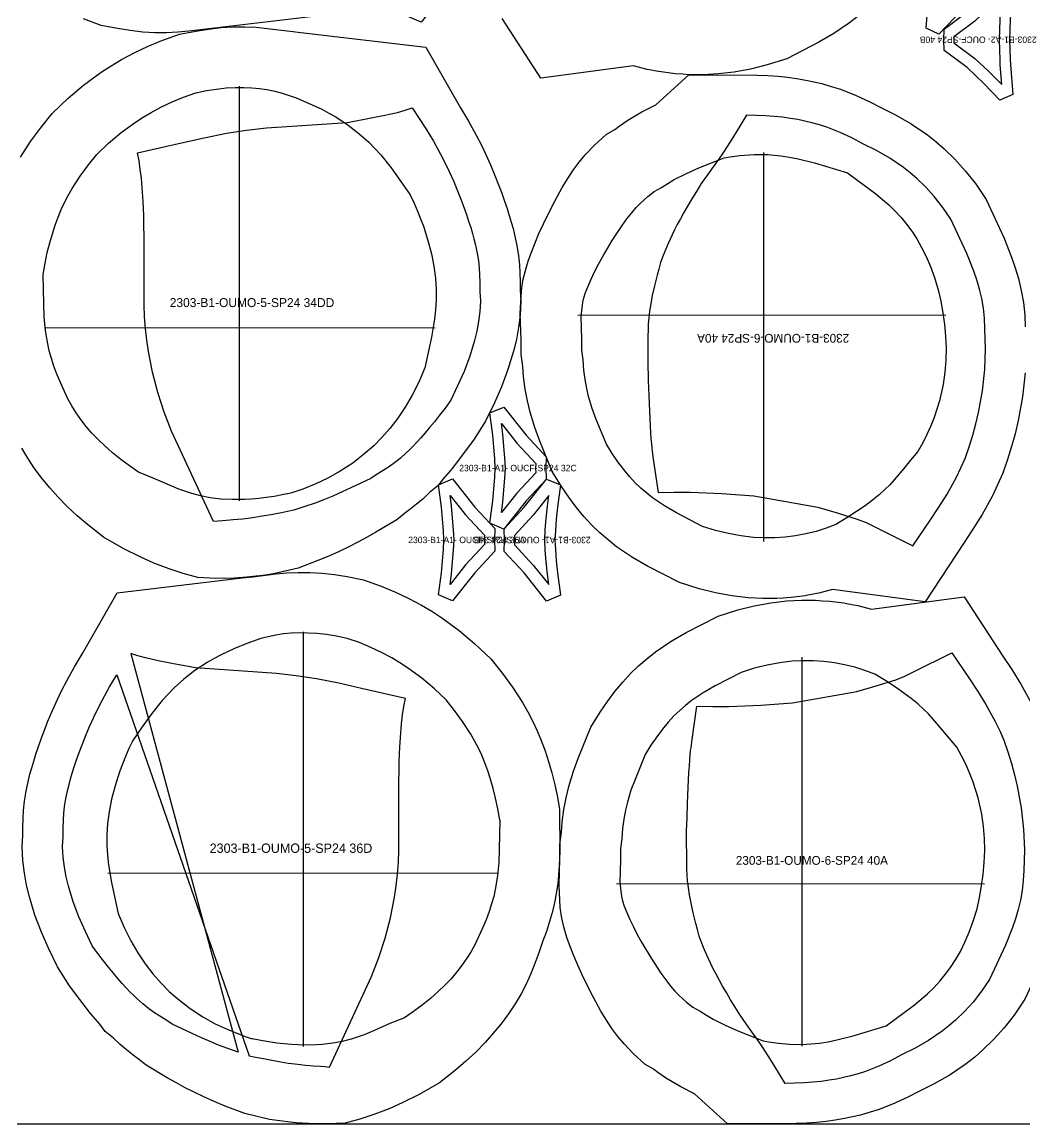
# Model space of a CAD drawing. Header units: centimetres. Extents: x 0 to 378, y 0 to 141.
# Drawn here: x 228.1 to 277.8, y 0 to 54.6 of the extents above; entities that cross this region are included whole.
import ezdxf
from ezdxf.enums import TextEntityAlignment as Align

# ---------------------------------------------------------------- set-up
doc = ezdxf.new("R2010")
doc.units = ezdxf.units.CM

msp = doc.modelspace()

# ---------------------------------------------------------------- linework, layer by layer
at = {"layer": 'T001L001'}
for points in [[(0, 0), (377.680214, 0), (377.680214, 136.999978), (0, 136.999978), (0, 0)], [(249.989336, 57.612279), (250.009656, 57.050939), (249.019056, 55.984139), (247.911616, 54.592219), (247.220736, 54.884319), (247.365516, 55.986679), (247.423936, 56.583579), (247.472196, 57.144919), (247.492516, 57.612279), (247.472196, 58.079639), (247.423936, 58.643519), (247.365516, 59.240419), (247.220736, 60.342779), (247.911616, 60.634879), (249.019056, 59.242959), (250.009656, 58.176159), (249.989336, 57.612279)], [(276.331676, 56.987439), (276.318976, 56.454039), (275.175976, 55.605679), (274.347936, 54.815739), (273.545296, 53.995319), (272.915376, 54.282339), (273.032216, 55.768239), (273.039836, 56.004459), (273.070316, 56.987439), (273.039836, 57.970419), (273.032216, 58.206639), (272.915376, 59.692539), (273.545296, 59.977019), (274.347936, 59.159139), (275.175976, 58.369199), (276.318976, 57.518299), (276.331676, 56.987439)], [(273.791676, 53.715919), (273.804376, 54.246779), (274.947376, 55.097679), (275.775416, 55.887619), (276.575516, 56.705499), (277.205436, 56.421019), (277.088596, 54.935119), (277.083516, 54.698899), (277.053036, 53.715919), (277.083516, 52.732939), (277.088596, 52.496719), (277.205436, 51.010819), (276.575516, 50.723799), (275.775416, 51.544219), (274.947376, 52.334159), (273.804376, 53.185059), (273.791676, 53.715919)], [(276.552656, 53.715919), (276.583136, 54.714139), (276.590756, 54.960519), (276.666956, 55.940959), (276.014176, 55.280559), (275.338536, 54.640479), (274.294596, 53.865779), (274.292056, 53.715919)], [(244.266716, 55.069739), (238.084356, 54.335679), (237.550956, 54.272179), (236.402876, 54.135019), (235.861856, 54.084219), (235.300516, 54.058819), (234.952536, 54.061359), (234.721396, 54.063899), (234.124496, 54.099459), (233.507276, 54.168039), (232.872277, 54.267099), (232.059477, 54.429659), (231.188257, 54.744619)], [(269.554956, 54.884319), (269.128236, 54.546499), (268.350996, 54.018179), (267.599156, 53.588919), (266.016736, 52.771039), (265.038836, 52.466239), (264.228576, 52.263039), (263.418316, 52.115719), (262.613136, 52.019199), (261.896856, 51.981099), (261.190736, 51.983639), (260.873236, 52.006499), (260.489696, 52.031899), (259.796276, 52.118259), (259.659116, 52.143659), (259.468616, 52.181759), (259.316216, 52.209699), (259.107936, 52.247799), (258.432296, 52.420519), (253.842516, 51.813459), (251.917196, 54.762399)], [(228.066597, 47.904399), (228.564437, 48.671479), (229.059737, 49.342039), (229.636317, 50.065939), (230.426257, 50.820319), (231.195877, 51.470559), (232.062017, 52.103019), (232.562397, 52.430679), (233.067856, 52.730399), (233.697776, 53.065679), (234.363256, 53.383179), (235.064296, 53.672739), (235.938056, 53.985159), (236.748316, 54.147719), (237.383316, 54.246779), (238.000536, 54.315359), (238.599976, 54.350919), (238.828576, 54.353459), (239.179096, 54.355999), (239.740436, 54.333139), (240.281456, 54.279799), (241.429536, 54.145179), (241.960396, 54.081679), (248.145296, 53.345079), (249.859796, 50.342799), (250.256036, 49.682399), (250.637036, 48.991519), (250.878336, 48.519079), (251.114556, 48.031399), (251.343156, 47.518319), (251.566676, 46.982379), (251.744476, 46.530259), (251.899416, 46.113699), (252.039116, 45.722539), (252.163576, 45.354239), (252.275336, 45.006259), (252.374396, 44.676059), (252.460756, 44.363639), (252.536956, 44.056299), (252.653796, 43.517819), (252.732536, 43.017439), (252.780796, 42.565319), (252.803656, 42.161459), (252.811276, 41.722039), (252.816356, 41.325799), (252.851916, 40.772079), (252.808736, 40.073579), (252.735076, 39.458899), (252.628396, 38.867079), (252.491236, 38.282879), (252.211836, 37.378639), (251.884176, 36.522659), (251.536196, 35.730179), (251.101856, 34.813239), (250.499876, 33.875979), (249.996956, 33.1978), (249.458476, 32.49676), (249.003816, 31.9659), (248.729496, 31.61284), (248.318016, 31.2801), (247.987816, 30.9626), (247.680476, 30.70098), (247.350276, 30.4419), (247.088656, 30.24124), (246.710196, 29.93644), (245.658636, 29.32176), (245.234456, 29.07538), (244.769636, 28.82138), (244.332756, 28.59532), (243.857776, 28.36672), (243.339616, 28.13558), (242.796056, 27.91206), (241.813076, 27.53868), (240.591336, 27.2542), (240.088416, 27.18054), (239.575336, 27.11704), (239.278156, 27.09418), (238.660936, 27.04338), (237.741456, 27.02814), (236.849916, 27.07132), (236.120936, 27.26436), (235.427516, 27.4955), (234.670596, 27.77744), (233.994956, 28.0924), (233.192316, 28.49372), (232.176317, 29.0703), (231.386377, 29.69768), (230.878377, 30.13456), (230.388157, 30.59176), (229.920797, 31.06928), (229.514397, 31.5214), (229.130857, 31.9913), (228.770177, 32.47898), (228.434897, 32.9819), (228.140257, 33.479739)], [(274.292056, 53.715919), (274.294596, 53.566059), (275.338536, 52.791359), (276.014176, 52.151279), (276.666956, 51.490879), (276.590756, 52.468779), (276.583136, 52.717699), (276.552656, 53.715919)], [(259.534656, 50.492659), (261.170416, 51.983639), (264.558776, 51.968399), (265.074396, 51.948079), (265.569696, 51.909979), (266.047216, 51.861719), (266.501876, 51.798219), (266.956536, 51.719479), (267.749016, 51.541679), (268.221456, 51.407059), (268.671036, 51.259739), (269.448276, 50.957479), (270.123916, 50.642519), (270.710656, 50.337719), (271.404076, 49.992279), (272.183856, 49.545239), (272.981416, 49.004219), (273.405596, 48.671479), (273.814536, 48.318419), (274.340316, 47.805339), (274.858476, 47.228759), (275.356316, 46.591219), (275.884636, 45.808899), (276.763476, 43.916599), (277.152096, 42.951399), (277.332436, 42.420539), (277.492456, 41.882059), (277.629616, 41.300399), (277.738836, 40.695879), (277.807416, 40.068499), (277.830276, 39.486839)], [(229.191817, 42.092879), (229.288337, 42.646599), (229.397557, 43.167299), (229.519477, 43.652439), (229.649017, 44.104559), (229.786177, 44.528739), (229.933497, 44.927519), (230.088437, 45.298359), (230.250997, 45.646339), (230.436417, 46.007019), (230.629457, 46.342299), (231.030777, 46.962059), (231.439717, 47.513239), (231.856277, 48.036479), (232.432857, 48.587659), (233.055156, 49.113439), (233.763816, 49.634139), (234.144816, 49.880519), (234.541056, 50.116739), (235.046516, 50.385979), (235.582456, 50.639979), (236.146336, 50.873659), (236.745776, 51.087019), (237.276636, 51.193699), (237.779556, 51.272439), (238.254536, 51.325779), (238.704116, 51.353719), (239.128296, 51.356259), (239.532156, 51.338479), (239.913156, 51.302919), (240.276376, 51.247039), (240.662456, 51.168299), (241.028216, 51.071779), (241.719096, 50.835559), (242.366796, 50.563779), (242.991636, 50.269139), (243.347236, 50.081179), (243.682516, 49.890679), (244.292116, 49.489359)], [(238.914936, 30.86862), (238.914936, 51.414679)], [(233.862876, 48.112679), (236.039656, 48.610519), (237.162336, 48.859439), (238.274856, 49.080419), (239.267996, 49.237899), (240.245896, 49.344579), (244.259096, 49.618899), (245.442736, 49.842419), (246.113296, 49.971959), (246.743216, 50.114199), (247.126756, 50.220879), (247.469656, 50.340259)], [(247.469656, 50.340259), (248.165616, 49.278539), (248.521216, 48.684179), (248.871736, 48.049179), (249.087636, 47.627539), (249.300996, 47.188119), (249.509276, 46.723299), (249.712476, 46.235619), (249.875036, 45.816519), (250.019816, 45.427899), (250.149356, 45.064679), (250.263656, 44.726859), (250.365256, 44.414439), (250.451616, 44.122339), (250.527816, 43.853099), (250.591316, 43.601639), (250.687836, 43.149519), (250.748796, 42.755819), (250.786896, 42.405299), (250.804676, 42.087799), (250.812296, 41.689019), (250.817376, 41.249599), (250.847856, 40.772079), (250.817376, 40.253919), (250.756416, 39.756079), (250.670056, 39.273479), (250.558296, 38.808659), (250.319536, 38.031419), (250.035056, 37.284659), (249.715016, 36.563299), (249.379736, 35.852099), (249.092716, 35.466019), (248.820936, 35.115499), (248.566936, 34.792919), (248.330716, 34.498279), (248.107196, 34.234119), (247.896376, 33.992819), (247.700796, 33.774379), (247.515376, 33.576259), (247.340116, 33.400999), (247.175016, 33.24352), (246.872756, 32.97174), (246.595896, 32.7533), (246.339356, 32.57296), (246.032016, 32.3723), (245.734836, 32.18688), (245.424956, 31.9786), (244.434356, 31.51124), (244.000016, 31.31058), (243.540276, 31.10992), (243.118636, 30.93466), (242.658896, 30.76194), (242.155976, 30.58668), (241.599716, 30.41142)], [(277.817576, 37.221159), (277.685496, 36.027359), (277.472136, 34.848799), (277.319736, 34.196019), (277.147016, 33.561019), (276.951436, 32.92602), (276.717756, 32.2453), (276.461216, 31.65856), (276.202136, 31.12516), (275.686516, 30.19298), (275.239476, 29.47416), (274.802596, 28.81376), (272.877276, 25.86482), (268.287496, 26.47188), (267.611856, 26.3017), (267.403576, 26.26106), (267.251176, 26.23312), (267.060676, 26.19756), (266.923516, 26.17216), (266.230096, 26.08326), (265.846556, 26.05786), (265.529056, 26.03754), (264.822936, 26.035), (264.109196, 26.0731), (263.301476, 26.16708), (262.491216, 26.31694), (261.680956, 26.5176), (260.703056, 26.8224), (259.120636, 27.64028), (258.371336, 28.07208), (257.591556, 28.6004), (257.164836, 28.93568), (256.763516, 29.2862), (256.367276, 29.67228), (255.973576, 30.09392), (255.590036, 30.55366), (255.216656, 31.04896), (254.853436, 31.58236), (254.398776, 32.31896), (253.789176, 33.825179), (253.540256, 34.498279), (253.309116, 35.260279), (253.174496, 35.824159), (253.065276, 36.405819), (252.983996, 37.028119), (252.943356, 37.531039), (252.859536, 38.145719), (252.864616, 38.851839), (252.821436, 40.149779), (252.874776, 41.262299), (252.950976, 41.782999), (253.072896, 42.278299), (253.212596, 42.738039), (253.372616, 43.192699), (253.550416, 43.649899), (253.745996, 44.112179), (253.961896, 44.592239), (254.411476, 45.511719), (254.896616, 46.390559), (255.168396, 46.837599), (255.440176, 47.254159), (255.737356, 47.658019), (256.039616, 48.018699), (256.491736, 48.493679), (257.070856, 49.021999), (257.507736, 49.275999), (257.716016, 49.436019), (258.142736, 49.728119), (258.846316, 50.142139), (259.534656, 50.492659)], [(264.020296, 49.977039), (263.512296, 49.143919), (263.207496, 48.661319), (262.877296, 48.153319), (262.633456, 47.790099), (262.371836, 47.411639), (262.089896, 47.015399), (261.785096, 46.598839), (261.538716, 46.200059), (261.312656, 45.826679), (261.106916, 45.476159), (260.918956, 45.151039), (260.751316, 44.846239), (260.596376, 44.561759), (260.459216, 44.295059), (260.334756, 44.043599), (260.136636, 43.616879), (259.971536, 43.233339), (259.859776, 42.943779), (259.758176, 42.674539), (259.674356, 42.357039), (259.595616, 42.059859), (259.463536, 41.518839), (259.359396, 41.046399), (259.280656, 40.629839), (259.224776, 40.264079), (259.186676, 39.936419), (259.161276, 39.644319), (259.148576, 39.372539), (259.140956, 38.999159), (259.140956, 38.569899), (259.133336, 38.107619), (259.130796, 38.031419), (259.133336, 37.914579), (259.135876, 37.711379), (259.140956, 37.454839), (259.148576, 37.155119), (259.158736, 36.819839), (259.184136, 36.083239), (259.217156, 35.311079), (259.255256, 34.574479), (259.273036, 34.241739), (259.293356, 33.944559), (259.313676, 33.690559), (259.333996, 33.487359), (259.354316, 33.347659), (259.392416, 33.05556), (259.643876, 31.29026)], [(269.786096, 48.564799), (269.239996, 48.849279), (268.663416, 49.115979), (267.995396, 49.377599), (267.637256, 49.494439), (267.256256, 49.603659), (266.567916, 49.758599), (266.197076, 49.822099), (265.805916, 49.875439), (265.394436, 49.918619), (264.960096, 49.951639), (264.502896, 49.969419), (264.020296, 49.977039)], [(244.292116, 49.489359), (244.833136, 49.072799), (245.315736, 48.638459), (245.623076, 48.328579), (245.907556, 48.011079), (246.430796, 47.365919), (246.910856, 46.700439), (247.373136, 46.029879), (247.561096, 45.623479), (247.731276, 45.229779), (247.883676, 44.851319), (248.020836, 44.480479), (248.249436, 43.776899), (248.419616, 43.116499), (248.538996, 42.494199), (248.615196, 41.909999), (248.648216, 41.356279), (248.648216, 40.833039), (248.620276, 40.342819), (248.569476, 39.872919), (248.417076, 38.988999), (248.251976, 38.214299), (248.097036, 37.462459), (247.797316, 36.756339), (247.469656, 36.106099), (247.121676, 35.509199), (246.753376, 34.963099), (246.367296, 34.462719), (245.971056, 34.008059), (245.562116, 33.596579), (245.145556, 33.22574), (244.523256, 32.74314), (243.898416, 32.33674), (243.288816, 31.99892), (242.696996, 31.71698), (242.049296, 31.45282), (241.747036, 31.3436), (241.462556, 31.24454)], [(237.634776, 29.84246), (235.551976, 34.330639), (235.186216, 35.270439), (234.868716, 36.233099), (234.604556, 37.238939), (234.401356, 38.270179), (234.320076, 38.834059), (234.256576, 39.408099), (234.215936, 39.992299), (234.195616, 40.584119), (234.200696, 43.494959), (234.175296, 44.991019), (234.144816, 45.704759), (234.099096, 46.393099), (234.055916, 46.852839), (234.002576, 47.292259), (233.939076, 47.713899), (233.862876, 48.112679)], [(264.863576, 48.125379), (264.863576, 28.85694)], [(272.267676, 28.64866), (273.141436, 29.93136), (273.555456, 30.55366), (273.959316, 31.2039), (274.424136, 32.04718), (274.645116, 32.4993), (274.853396, 32.97428), (275.048976, 33.545779), (275.226776, 34.117279), (275.379176, 34.686239), (275.513796, 35.255199), (275.704296, 36.314379), (275.821136, 37.371019), (275.861776, 38.397179), (275.831296, 39.418259), (275.810976, 39.918639), (275.757636, 40.411399), (275.671276, 40.891459), (275.559516, 41.363899), (275.427436, 41.813479), (275.275036, 42.255439), (274.927056, 43.121579), (274.139656, 44.820839), (273.738336, 45.412659), (273.324316, 45.943519), (272.897596, 46.418499), (272.463256, 46.842679), (272.133056, 47.127159), (271.800316, 47.386239), (271.122136, 47.848519), (270.459196, 48.229519), (269.786096, 48.564799)], [(262.923016, 47.863759), (263.311636, 47.934879), (263.690096, 47.985679), (264.406376, 48.039019), (265.082016, 48.031399), (265.722096, 47.972979), (266.153896, 47.906939), (266.575536, 47.823119), (267.388336, 47.617379), (269.029176, 47.129699), (270.421096, 46.080679), (271.063716, 45.534579), (271.376136, 45.234859), (271.680936, 44.907199), (271.947636, 44.584619), (272.206716, 44.234099), (272.458176, 43.850559), (272.696936, 43.431459), (272.922996, 42.974259), (273.136356, 42.473879), (273.337016, 41.930319), (273.522436, 41.333419), (273.644356, 40.764459), (273.745956, 40.192959), (273.827236, 39.616379), (273.880576, 39.034719), (273.903436, 38.442899), (273.890736, 37.845999), (273.845016, 37.241479), (273.756116, 36.629339), (273.575776, 35.821619), (273.453856, 35.412679), (273.311616, 35.001199), (273.149056, 34.584639), (272.961096, 34.162999), (272.747736, 33.738819), (272.511516, 33.309559), (272.150836, 32.88538), (271.815556, 32.46628), (271.340576, 31.90748), (271.117056, 31.67126), (270.868136, 31.42742), (270.586196, 31.17342), (270.263616, 30.90926), (269.895316, 30.6324), (269.476216, 30.3403), (268.996156, 30.03042), (268.452596, 29.70276), (267.964916, 29.51734), (267.467076, 29.35986), (266.964156, 29.23286), (266.456156, 29.13634), (265.943076, 29.0703), (265.422376, 29.03728), (264.896596, 29.03474), (264.365736, 29.06268), (263.748516, 29.13634), (263.123676, 29.25064), (262.491216, 29.40812), (261.848596, 29.60878), (260.555736, 30.2768), (259.961376, 30.61716), (259.364476, 31.02102), (259.079996, 31.24708), (258.795516, 31.49346), (258.511036, 31.77032), (258.226556, 32.07766), (257.942076, 32.41802), (257.657596, 32.79648), (257.370576, 33.21558), (257.083556, 33.680399), (256.585716, 34.909759), (256.385056, 35.453319), (256.204716, 36.045139), (256.110736, 36.443919), (256.029456, 36.875719), (255.968496, 37.343079), (255.927856, 37.851079), (255.861816, 38.338759), (255.866896, 38.889939), (255.828796, 40.015159), (255.915156, 40.713659), (255.965956, 40.934639), (256.052316, 41.201339), (256.174236, 41.508679), (256.324096, 41.846499), (256.499356, 42.212259), (256.697476, 42.593259), (256.910836, 42.984419), (257.375656, 43.771819), (257.863336, 44.513499), (258.104636, 44.848779), (258.338316, 45.148499), (258.561836, 45.410119), (258.770116, 45.626019), (259.130796, 45.953679), (259.448296, 46.205139), (259.811516, 46.388019), (260.126476, 46.596299), (260.446516, 46.786799), (261.051036, 47.096679), (261.668256, 47.365919), (262.923016, 47.863759)], [(241.462556, 31.24454), (241.033296, 31.16326), (240.626896, 31.09468), (240.238276, 31.03626), (239.867436, 30.99308), (239.514376, 30.9626), (239.179096, 30.94228), (238.554256, 30.93212), (237.987836, 30.9626), (237.467136, 31.0261), (236.992156, 31.11754), (236.550196, 31.23184), (235.917736, 31.44774), (235.325916, 31.69158), (234.632496, 32.00146), (233.911136, 32.29356), (233.461556, 32.60344), (233.034837, 32.92094), (232.628437, 33.2486), (232.242357, 33.588959), (231.914697, 33.903919), (231.607357, 34.226499), (231.320337, 34.561779), (231.053637, 34.904679), (230.822497, 35.239959), (230.611677, 35.580319), (230.418637, 35.933379), (230.248457, 36.294059), (230.045257, 36.730939), (229.869997, 37.147499), (229.722677, 37.546279), (229.598217, 37.929819), (229.496617, 38.295579), (229.415337, 38.646099), (229.303577, 39.316659), (229.240077, 39.987219), (229.217217, 40.632379), (229.191817, 42.092879)], [(255.668776, 40.073579), (273.893276, 40.081199)], [(229.275637, 39.458899), (248.610116, 39.438579)], [(254.078736, 32.49676), (254.099056, 31.93288), (253.108456, 30.86608), (252.001016, 29.47416), (251.310136, 29.76626), (251.454916, 30.86862), (251.510796, 31.46552), (251.559056, 32.0294), (251.581916, 32.49676), (251.559056, 32.96412), (251.510796, 33.525459), (251.454916, 34.124899), (251.310136, 35.224719), (252.001016, 35.516819), (253.108456, 34.124899), (254.099056, 33.0581), (254.078736, 32.49676)], [(252.082296, 32.49676), (252.059436, 32.9946), (252.011176, 33.571179), (251.952756, 34.180779), (251.884176, 34.701479), (252.653796, 33.733739), (253.585976, 32.7279), (253.578356, 32.49676)], [(253.578356, 32.49676), (253.585976, 32.26308), (252.653796, 31.25724), (251.884176, 30.2895), (251.952756, 30.81274), (252.011176, 31.42234), (252.059436, 31.99638), (252.082296, 32.49676)], [(251.538736, 28.93568), (251.559056, 28.37434), (250.568456, 27.30754), (249.461016, 25.91308), (248.770136, 26.20772), (248.914916, 27.30754), (248.973336, 27.90698), (249.021596, 28.46832), (249.041916, 28.93568), (249.021596, 29.40304), (248.973336, 29.96438), (248.914916, 30.56382), (248.770136, 31.66364), (249.461016, 31.95828), (250.568456, 30.56636), (251.559056, 29.49702), (251.538736, 28.93568)], [(252.039116, 28.9306), (252.018796, 29.49194), (253.006856, 30.55874), (254.116836, 31.95066), (254.807716, 31.65856), (254.660396, 30.5562), (254.604516, 29.9593), (254.556256, 29.39796), (254.535936, 28.9306), (254.556256, 28.46324), (254.604516, 27.89936), (254.660396, 27.30246), (254.807716, 26.2001), (254.116836, 25.908), (253.006856, 27.29992), (252.018796, 28.36672), (252.039116, 28.9306)], [(249.542296, 28.93568), (249.519436, 29.43606), (249.471176, 30.0101), (249.412756, 30.6197), (249.344176, 31.14294), (250.113796, 30.1752), (251.045976, 29.16936), (251.038356, 28.93568)], [(254.035556, 28.9306), (254.058416, 29.42844), (254.106676, 30.00502), (254.165096, 30.61462), (254.233676, 31.13532), (253.464056, 30.16758), (252.529336, 29.16174), (252.539496, 28.9306)], [(259.643876, 31.29026), (260.436356, 31.30804), (261.228836, 31.30296), (262.808716, 31.23946), (264.386056, 31.11754), (267.563596, 30.55366), (268.521176, 30.27426), (269.506696, 29.972), (269.953736, 29.7942), (270.377916, 29.58084), (272.267676, 28.64866)], [(241.599716, 30.41142), (241.287296, 30.34538), (240.995196, 30.28442), (240.728496, 30.23108), (240.479576, 30.18536), (240.040156, 30.10662), (239.666776, 30.04566), (239.346736, 30.00248), (239.069876, 29.96946), (238.823496, 29.94406), (238.597436, 29.92882), (238.442496, 29.91612), (238.066576, 29.88818), (237.860836, 29.86786), (237.634776, 29.84246)], [(251.038356, 28.93568), (251.045976, 28.70454), (250.113796, 27.6987), (249.344176, 26.73096), (249.412756, 27.25166), (249.471176, 27.86126), (249.519436, 28.4353), (249.542296, 28.93568)], [(252.539496, 28.9306), (252.529336, 28.69692), (253.464056, 27.69108), (254.233676, 26.72334), (254.165096, 27.24404), (254.106676, 27.85618), (254.058416, 28.43022), (254.035556, 28.9306)], [(254.761996, 15.58544), (254.779776, 13.52042), (254.751836, 12.76604), (254.673096, 11.8999), (254.525776, 11.03122), (254.408936, 10.52576), (254.274316, 10.03808), (254.111756, 9.53516), (253.921256, 9.01954), (253.738376, 8.47344), (253.542796, 7.95528), (253.362456, 7.48792), (253.123696, 6.96214), (252.856996, 6.4516), (252.564896, 5.95376), (252.229616, 5.45084), (251.868936, 4.96316), (251.485396, 4.49326), (251.078996, 4.04114), (250.611636, 3.56362), (250.121416, 3.10642), (249.613416, 2.66954), (248.823476, 2.04216), (247.807476, 1.46558), (247.004836, 1.06426), (246.329196, 0.7493), (245.572276, 0.46736), (244.878856, 0.23368), (244.147336, 0.04318), (243.258336, 0), (242.338856, 0.01524), (241.721636, 0.0635), (241.424456, 0.0889), (240.911376, 0.14986), (240.408456, 0.22606), (239.186716, 0.51054), (238.201196, 0.88392), (237.660176, 1.10744), (237.142016, 1.33858), (236.667036, 1.56718), (236.230156, 1.79324), (235.765336, 2.04724), (235.338616, 2.29362), (234.287056, 2.9083), (233.911136, 3.2131), (233.649516, 3.41376), (233.319316, 3.67284), (233.011977, 3.93446), (232.681777, 4.25196), (232.270297, 4.5847), (231.995977, 4.93776), (231.541317, 5.46862), (231.002837, 6.16966), (230.499917, 6.84784), (229.897937, 7.7851), (229.463597, 8.70204), (229.115617, 9.49452), (228.787957, 10.3505), (228.508557, 11.25474), (228.371397, 11.83894), (228.264717, 12.43076), (228.191057, 13.04544), (228.147877, 13.74394), (228.180897, 14.29766), (228.188517, 14.6939), (228.196137, 15.13332), (228.218997, 15.53718), (228.264717, 15.9893), (228.345997, 16.48968), (228.460297, 17.02816), (228.539037, 17.3355), (228.625397, 17.64792), (228.724457, 17.97812), (228.836217, 18.3261), (228.960677, 18.6944), (229.100377, 19.08556), (229.255317, 19.50212), (229.430577, 19.95424), (229.654097, 20.49018), (229.885237, 21.00072), (230.118917, 21.49094), (230.362757, 21.96084), (230.743757, 22.65426), (231.139997, 23.31466), (232.854497, 26.31694), (239.039396, 27.05354), (239.570256, 27.1145), (240.718336, 27.25166), (241.259356, 27.305), (241.820696, 27.32786), (242.168676, 27.32532), (242.399816, 27.32278), (242.999256, 27.28722), (243.613936, 27.21864), (244.251476, 27.11958), (245.061736, 26.95702), (245.932956, 26.6446), (246.633996, 26.3525), (247.302016, 26.03754), (247.931936, 25.70226), (248.437396, 25.4), (248.937776, 25.07488), (249.801376, 24.44242), (250.570996, 23.79218), (251.360936, 23.0378), (251.940056, 22.3139), (252.435356, 21.64334), (252.933196, 20.87626), (253.197356, 20.41144), (253.441196, 19.94154), (253.654556, 19.4818), (253.855216, 18.9992), (254.045716, 18.4912), (254.220976, 17.9578), (254.380996, 17.39646), (254.525776, 16.80718), (254.655316, 16.18996), (254.761996, 15.58544)], [(261.452356, 1.49098), (260.764016, 1.8415), (260.062976, 2.25552), (259.633716, 2.54762), (259.425436, 2.70764), (258.991096, 2.96164), (258.409436, 3.48996), (257.959856, 3.96494), (257.655056, 4.32562), (257.360416, 4.72948), (257.086096, 5.14604), (256.814316, 5.59308), (256.331716, 6.47192), (255.879596, 7.3914), (255.663696, 7.87146), (255.470656, 8.33374), (255.292856, 8.79094), (255.132836, 9.2456), (254.990596, 9.70534), (254.871216, 10.20064), (254.792476, 10.72134), (254.741676, 11.83386), (254.784856, 13.1318), (254.779776, 13.83792), (254.861056, 14.4526), (254.901696, 14.95552), (254.982976, 15.57782), (255.092196, 16.15948), (255.226816, 16.72336), (255.457956, 17.48536), (255.706876, 18.15846), (256.319016, 19.66468), (256.771136, 20.40128), (257.134356, 20.93468), (257.510276, 21.42998), (257.893816, 21.88972), (258.284976, 22.31136), (258.681216, 22.69744), (259.082536, 23.04796), (259.509256, 23.38324), (260.289036, 23.91156), (261.040876, 24.34336), (262.620756, 25.16124), (263.598656, 25.46604), (264.408916, 25.6667), (265.221716, 25.81656), (266.026896, 25.91054), (266.740636, 25.94864), (267.446756, 25.9461), (267.766796, 25.92578), (268.147796, 25.90038), (268.841216, 25.81148), (268.978376, 25.78608), (269.171416, 25.75052), (269.321276, 25.72258), (269.529556, 25.68194), (270.207736, 25.51176), (274.794976, 26.11882), (276.720296, 23.16988), (277.157176, 22.50948), (277.604216, 21.79066), (278.119836, 20.85848)], [(251.807976, 15.06474), (251.711456, 15.61846), (251.599696, 16.13916), (251.480316, 16.6243), (251.350776, 17.07642), (251.213616, 17.5006), (251.066296, 17.89684), (250.908816, 18.27022), (250.748796, 18.6182), (250.560836, 18.97888), (250.370336, 19.31416), (249.966476, 19.93392), (249.560076, 20.4851), (249.143516, 21.00834), (248.566936, 21.55952), (247.944636, 22.0853), (247.233436, 22.606), (246.854976, 22.85238), (246.458736, 23.0886), (245.953276, 23.35784), (245.417336, 23.6093), (244.853456, 23.84552), (244.254016, 24.05888), (243.723156, 24.16556), (243.220236, 24.2443), (242.745256, 24.29764), (242.295676, 24.32304), (241.871496, 24.32812), (241.467636, 24.31034), (241.086636, 24.27478), (240.720876, 24.2189), (240.337336, 24.14016), (239.971576, 24.04364), (239.280696, 23.80742), (238.632996, 23.53564), (238.005616, 23.241), (237.652556, 23.05304), (237.317276, 22.86254), (236.707676, 22.46122)], [(242.084856, 3.84048), (242.084856, 24.38654)], [(233.530136, 23.31212), (238.843816, 3.55854), (238.340896, 3.7338), (237.881156, 3.90652), (237.459516, 4.08178), (236.999776, 4.28244), (236.565436, 4.4831), (235.574836, 4.95046), (235.264956, 5.15874), (234.967776, 5.34416), (234.657896, 5.54482), (234.403896, 5.72516), (234.127036, 5.9436), (233.824776, 6.21284), (233.659676, 6.37286), (233.484416, 6.54812), (233.298996, 6.74624), (233.103416, 6.96468), (232.892597, 7.20598), (232.669077, 7.47014), (232.430317, 7.76478), (232.178857, 8.08736), (231.907077, 8.43788), (231.620057, 8.82396), (231.282237, 9.53516), (230.964737, 10.25652), (230.677717, 11.00328), (230.441497, 11.78052), (230.329737, 12.24534), (230.243377, 12.72794), (230.182417, 13.22578), (230.151937, 13.74394), (230.182417, 14.22146), (230.187497, 14.66088), (230.195117, 15.05966), (230.212897, 15.37716), (230.248457, 15.72768), (230.311957, 16.12138), (230.408477, 16.5735), (230.471977, 16.82496), (230.548177, 17.0942), (230.634537, 17.3863), (230.733597, 17.69872), (230.850437, 18.03654), (230.979977, 18.39976), (231.124757, 18.78838), (231.287317, 19.20748), (231.490517, 19.69516), (231.698797, 20.15998), (231.909617, 20.5994), (232.125517, 21.02104), (232.478577, 21.65604), (232.834177, 22.2504), (239.397536, 3.38328)], [(247.134376, 21.082), (244.960136, 21.58238), (243.837456, 21.8313), (242.724936, 22.05228), (241.729256, 22.20976), (240.753896, 22.31644), (236.740696, 22.59076), (235.557056, 22.81428), (234.886496, 22.94382), (234.256576, 23.08606), (233.873036, 23.19274), (233.530136, 23.31212)], [(264.840716, 4.11988), (265.231876, 4.04876), (265.607796, 3.99796), (266.326616, 3.94462), (267.002256, 3.95224), (267.639796, 4.01066), (268.074136, 4.0767), (268.493236, 4.16052), (269.306036, 4.36626), (270.946876, 4.85394), (272.338796, 5.90296), (272.981416, 6.44906), (273.293836, 6.74878), (273.598636, 7.07644), (273.867876, 7.39902), (274.126956, 7.74954), (274.375876, 8.13308), (274.614636, 8.55218), (274.840696, 9.00938), (275.054056, 9.50976), (275.254716, 10.05332), (275.440136, 10.65022), (275.562056, 11.21918), (275.666196, 11.79068), (275.744936, 12.36726), (275.798276, 12.94892), (275.821136, 13.54074), (275.810976, 14.13764), (275.762716, 14.74216), (275.673816, 15.3543), (275.493476, 16.16202), (275.371556, 16.57096), (275.229316, 16.98244), (275.066756, 17.399), (274.878796, 17.82064), (274.667976, 18.24482), (274.431756, 18.67408), (274.068536, 19.09826), (273.733256, 19.51736), (273.258276, 20.07616), (273.034756, 20.31238), (272.785836, 20.55622), (272.503896, 20.81022), (272.181316, 21.07438), (271.813016, 21.35124), (271.393916, 21.64334), (270.916396, 21.95322), (270.372836, 22.28088), (269.882616, 22.4663), (269.384776, 22.62378), (268.884396, 22.75078), (268.373856, 22.8473), (267.860776, 22.91334), (267.342616, 22.94636), (266.816836, 22.9489), (266.283436, 22.92096), (265.666216, 22.8473), (265.041376, 22.733), (264.408916, 22.57552), (263.766296, 22.37486), (262.475976, 21.70684), (261.879076, 21.36648), (261.282176, 20.96262), (260.997696, 20.73656), (260.715756, 20.49018), (260.428736, 20.21332), (260.144256, 19.90598), (259.859776, 19.56562), (259.575296, 19.18716), (259.288276, 18.76806), (259.003796, 18.30324), (258.503416, 17.07388), (258.302756, 16.53032), (258.124956, 15.9385), (258.028436, 15.53972), (257.947156, 15.10792), (257.886196, 14.64056), (257.845556, 14.13256), (257.779516, 13.64488), (257.784596, 13.0937), (257.746496, 11.96848), (257.832856, 11.26998), (257.883656, 11.049), (257.970016, 10.7823), (258.091936, 10.47496), (258.241796, 10.13714), (258.419596, 9.77138), (258.615176, 9.39038), (258.831076, 8.99922), (259.295896, 8.21182), (259.781036, 7.47014), (260.022336, 7.13486), (260.256016, 6.83514), (260.479536, 6.57352), (260.687816, 6.35762), (261.048496, 6.02996), (261.368536, 5.7785), (261.729216, 5.59562), (262.044176, 5.38734), (262.364216, 5.19684), (262.968736, 4.88696), (263.588496, 4.61772), (264.840716, 4.11988)], [(261.561576, 20.69338), (262.356596, 20.6756), (263.149076, 20.68068), (264.726416, 20.74418), (266.303756, 20.8661), (269.483836, 21.42998), (270.438876, 21.70938), (271.424396, 22.01164), (271.871436, 22.18944), (272.298156, 22.4028), (274.187916, 23.33498)], [(266.783816, 3.85826), (266.783816, 23.1267)], [(274.187916, 23.33498), (275.061676, 22.05228), (275.475696, 21.42998), (275.877016, 20.77974), (276.344376, 19.93646), (276.562816, 19.48434), (276.771096, 19.00936), (276.969216, 18.43786), (277.144476, 17.86636), (277.299416, 17.2974), (277.431496, 16.72844), (277.624536, 15.66926), (277.738836, 14.61262), (277.782016, 13.58646), (277.748996, 12.56538), (277.731216, 12.065), (277.675336, 11.57224), (277.591516, 11.09218), (277.477216, 10.61974), (277.345136, 10.17016), (277.195276, 9.7282), (276.847296, 8.86206), (276.057356, 7.1628), (275.656036, 6.57098), (275.242016, 6.04012), (274.815296, 5.56514), (274.380956, 5.14096), (274.050756, 4.85648), (273.718016, 4.5974), (273.039836, 4.13512), (272.376896, 3.75412), (271.706336, 3.41884)], [(236.707676, 22.46122), (236.166656, 22.04466), (235.684056, 21.61032), (235.376716, 21.30044), (235.089696, 20.98294), (234.568996, 20.33778), (234.088936, 19.6723), (233.626656, 19.00174), (233.438696, 18.59534), (233.268516, 18.20164), (233.116116, 17.82064), (232.978957, 17.45234), (232.750357, 16.74876), (232.580177, 16.08836), (232.458257, 15.46606), (232.384597, 14.88186), (232.351577, 14.32814), (232.351577, 13.8049), (232.379517, 13.31468), (232.430317, 12.84478), (232.582717, 11.96086), (232.745277, 11.18616), (232.902757, 10.43432), (233.202476, 9.7282), (233.527596, 9.07796), (233.878116, 8.48106), (234.246416, 7.93496), (234.629956, 7.43458), (235.028736, 6.97992), (235.437676, 6.56844), (235.854236, 6.1976), (236.476536, 5.715), (237.098836, 5.3086), (237.710976, 4.96824), (238.302796, 4.68884), (238.947956, 4.42468), (239.250216, 4.31546), (239.537236, 4.2164)], [(243.365016, 2.81432), (245.447816, 7.29996), (245.813576, 8.2423), (246.131076, 9.20496), (246.395236, 10.2108), (246.598436, 11.24204), (246.679716, 11.80592), (246.743216, 12.37996), (246.783856, 12.96416), (246.804176, 13.55598), (246.799096, 16.46682), (246.824496, 17.96288), (246.854976, 18.67662), (246.900696, 19.36496), (246.943876, 19.82216), (246.994676, 20.26412), (247.060716, 20.68322), (247.134376, 21.082)], [(265.937996, 2.0066), (265.429996, 2.83972), (265.127736, 3.32232), (264.794996, 3.83032), (264.551156, 4.19354), (264.289536, 4.572), (264.007596, 4.96824), (263.702796, 5.3848), (263.456416, 5.78358), (263.230356, 6.15696), (263.024616, 6.50748), (262.836656, 6.8326), (262.669016, 7.1374), (262.516616, 7.42188), (262.376916, 7.68858), (262.254996, 7.94004), (262.054336, 8.36676), (261.889236, 8.7503), (261.777476, 9.03986), (261.678416, 9.3091), (261.592056, 9.6266), (261.513316, 9.92378), (261.383776, 10.4648), (261.279636, 10.93724), (261.200896, 11.3538), (261.142476, 11.71956), (261.104376, 12.04722), (261.078976, 12.33932), (261.066276, 12.6111), (261.061196, 12.98448), (261.061196, 13.41374), (261.051036, 13.87602), (261.051036, 13.95222), (261.051036, 14.06906), (261.053576, 14.27226), (261.058656, 14.5288), (261.066276, 14.82852), (261.076436, 15.1638), (261.104376, 15.9004), (261.134856, 16.67256), (261.172956, 17.40916), (261.193276, 17.7419), (261.213596, 18.03908), (261.233916, 18.29308), (261.254236, 18.49628), (261.274556, 18.63598), (261.310116, 18.92808), (261.561576, 20.69338)], [(251.807976, 15.06474), (251.782576, 13.60424), (251.757176, 12.95908), (251.696216, 12.28598), (251.584456, 11.61796), (251.503176, 11.2649), (251.401576, 10.89914), (251.277116, 10.51814), (251.129796, 10.11936), (250.954536, 9.7028), (250.751336, 9.26592), (250.581156, 8.90524), (250.388116, 8.55218), (250.177296, 8.20928), (249.946156, 7.87654), (249.679456, 7.53364), (249.392436, 7.19836), (249.082556, 6.87578), (248.757436, 6.55828), (248.371356, 6.22046), (247.964956, 5.8928), (247.535696, 5.5753), (247.086116, 5.26542), (246.367296, 4.97332), (245.671336, 4.66344), (245.082056, 4.4196), (244.447056, 4.2037), (244.007636, 4.08686), (243.530116, 3.99542), (243.011956, 3.93446), (242.445536, 3.90398), (241.820696, 3.91414), (241.485416, 3.93446), (241.132356, 3.96494), (240.761516, 4.00812), (240.372896, 4.06654), (239.966496, 4.13512), (239.537236, 4.2164)], [(251.724156, 12.43076), (232.389677, 12.41044)], [(257.586476, 11.91006), (275.810976, 11.90244)], [(278.683716, 8.06704), (277.804876, 6.17474), (277.274016, 5.39242), (276.776176, 4.75488), (276.260556, 4.1783), (275.732236, 3.66522), (275.323296, 3.31216), (274.899116, 2.97942), (274.101556, 2.4384), (273.321776, 1.99136), (272.628356, 1.64592), (272.041616, 1.34112), (271.368516, 1.02616), (270.588736, 0.7239), (270.139156, 0.57658), (269.669256, 0.44196), (268.876776, 0.26416), (268.422116, 0.18542), (267.964916, 0.12192), (267.489936, 0.07366), (266.992096, 0.03556), (266.476476, 0.01524), (263.088116, 0), (261.452356, 1.49098)], [(239.397536, 3.38328), (239.712496, 3.31724), (240.002056, 3.25628), (240.271296, 3.20294), (240.520216, 3.15722), (240.959636, 3.07848), (241.333016, 3.01752), (241.653056, 2.97434), (241.929916, 2.94132), (242.176296, 2.91592), (242.402356, 2.89814), (242.557296, 2.88798), (242.933216, 2.86004), (243.138956, 2.83972), (243.365016, 2.81432)], [(271.706336, 3.41884), (271.157696, 3.13436), (270.581116, 2.86766), (269.913096, 2.60604), (269.554956, 2.4892), (269.176496, 2.37998), (268.485616, 2.22504), (268.114776, 2.16154), (267.723616, 2.1082), (267.312136, 2.06502), (266.877796, 2.032), (266.420596, 2.01422), (265.937996, 2.0066)]]:
    msp.add_lwpolyline(points, dxfattribs=at)

# ---------------------------------------------------------------- texts
at = {"layer": 'ABC'}
for s, height, p in [('2303-B1-A2- OUCF-SP24 40B', 0.318, (275.498556, 53.715919)), ('2303-B1-OUMO-6-SP24 40A', 0.435, (265.343636, 38.925499)), ('2303-B1-A1- OUCF-SP24 34B', 0.318, (253.410716, 28.9306))]:
    msp.add_text(s, height=height, rotation=180, dxfattribs=at).set_placement(p, align=Align.MIDDLE_CENTER)
for s, height, p in [('2303-B1-OUMO-5-SP24 34DD', 0.444, (239.534696, 40.693339)), ('2303-B1-A1- OUCF-SP24 32C', 0.318, (252.704596, 32.49676)), ('2303-B1-A1- OUCF-SP24 36A', 0.318, (250.164596, 28.93568)), ('2303-B1-OUMO-5-SP24 36D', 0.463, (241.465096, 13.66266)), ('2303-B1-OUMO-6-SP24 40A', 0.435, (267.261336, 13.05814))]:
    msp.add_text(s, height=height, dxfattribs=at).set_placement(p, align=Align.MIDDLE_CENTER)

doc.saveas('drawing.dxf')
